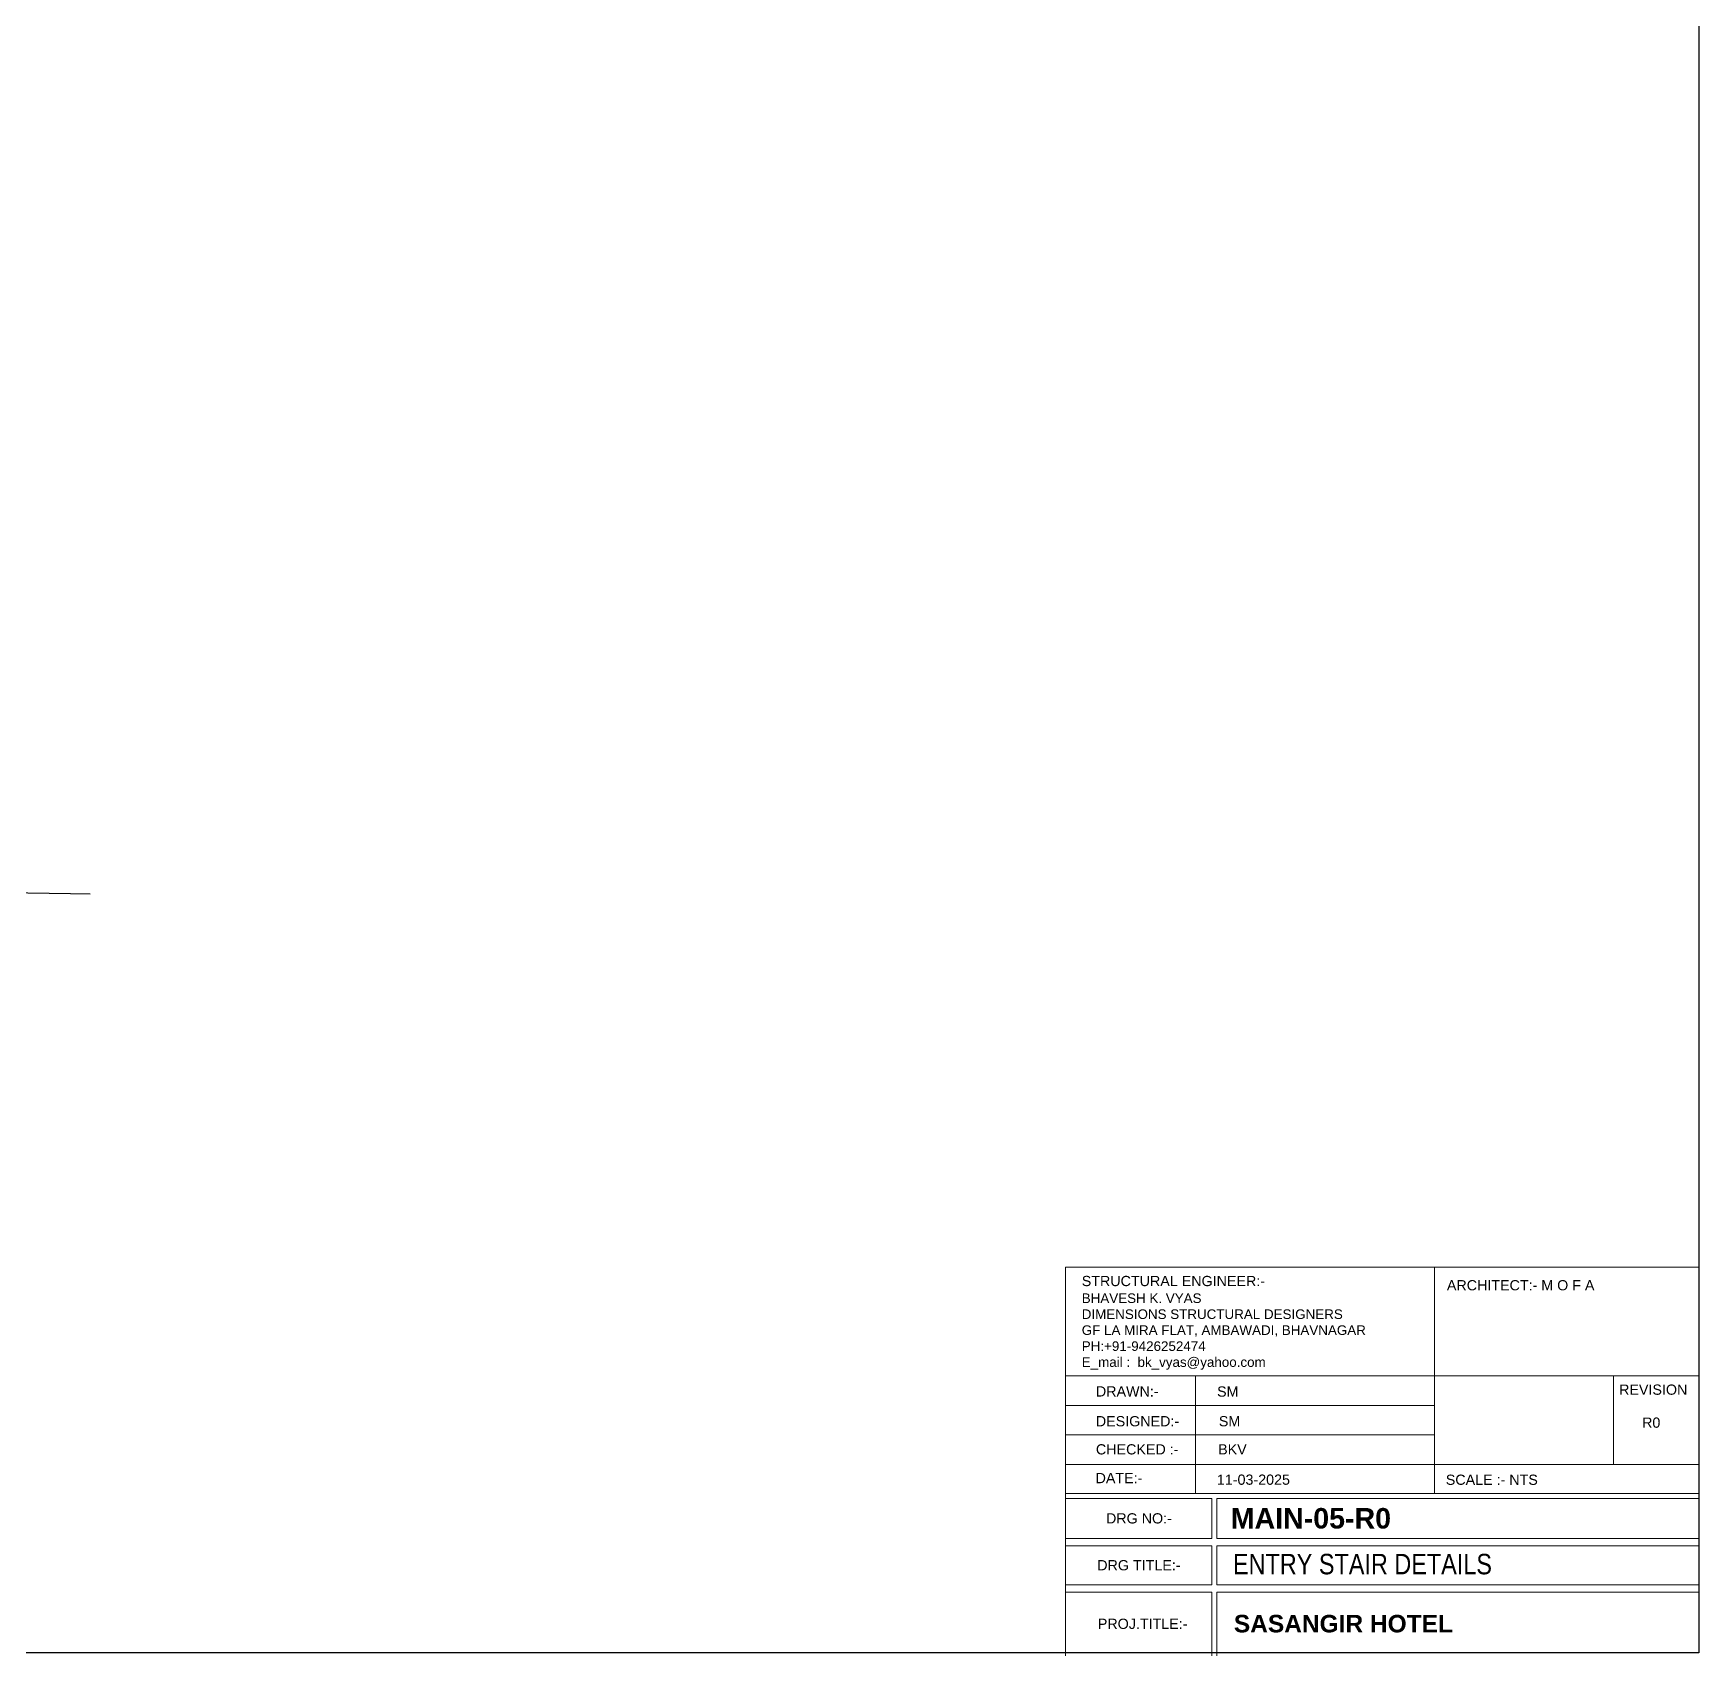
# Model space of a CAD drawing. Header units: millimetres. Extents: x 734227 to 886936, y 173033 to 234304.
# Drawn here: x 871889 to 886936, y 173033 to 187690 of the extents above; entities that cross this region are included whole.
import ezdxf

# ---------------------------------------------------------------- set-up
doc = ezdxf.new("R2010")
doc.units = ezdxf.units.MM
doc.header["$LTSCALE"] = 1250
doc.layers.add('PDF_PDF_Geometry', color=7, linetype='Continuous')
doc.layers.add('PDF_TEXT', color=7, linetype='Continuous')
doc.styles.add('PDF Arial', font='arial.ttf')

# ---------------------------------------------------------------- blocks, each defined once
blk = doc.blocks.new('SECTION AA')
at = {"color": 6, "lineweight": 30, "ltscale": 5}
blk.add_lwpolyline([(943705.4, 197141.4), (948323.9, 197068.5), (948501.1, 197066.5)], dxfattribs=at)

msp = doc.modelspace()

# ---------------------------------------------------------------- linework, layer by layer
at = {"lineweight": -3}
msp.add_lwpolyline([(886936.2, 173060.3), (847822.9, 173060.3), (847822.9, 231752.1), (886936.2, 231752.1)], close=True, dxfattribs=at)
at = {"layer": 'PDF_PDF_Geometry', "color": 0, "linetype": 'Continuous', "lineweight": 18}
msp.add_line((881216, 175561.7), (884548.1, 175561.7), dxfattribs=at)
for points in [[(886932.4, 176541.7), (881215.1, 176541.7), (881215.1, 173033.1)], [(884548.1, 176541.7), (884548.1, 175561.7)], [(881222.6, 175561.7), (886936.2, 175561.7)], [(882388.5, 175561.7), (882388.5, 174497.8)], [(884548.1, 175561.7), (884548.1, 174497.8)], [(886166.4, 175561.7), (886166.4, 174760)], [(884548.1, 175293.8), (881218.8, 175293.8)], [(884548.1, 175027.9), (881218.8, 175027.9)], [(886936.2, 174760), (881218.8, 174760)], [(886936.2, 174497.8), (881218.8, 174497.8)], [(882538.4, 174497.8), (882538.4, 174497.8), (881218.8, 174497.8)], [(886936.2, 174497.8), (881218.8, 174497.8)], [(881218.8, 174093.2), (882538.4, 174093.2), (882538.4, 174452.9), (881218.8, 174452.9)], [(886936.2, 174497.8), (882581.4, 174497.8), (882581.4, 174497.8)], [(886936.2, 174452.9), (882581.4, 174452.9), (882581.4, 174093.2), (886936.2, 174093.2)], [(881218.8, 174025.8), (882538.4, 174025.8), (882538.4, 173673.7), (881218.8, 173673.7)], [(886936.2, 173673.7), (882581.4, 173673.7), (882581.4, 174025.8), (886936.2, 174025.8)], [(881218.8, 173608.1), (882538.4, 173608.1), (882538.4, 173033.1)], [(882581.4, 173033.1), (882581.4, 173608.1), (886936.2, 173608.1)]]:
    msp.add_lwpolyline(points, dxfattribs=at)

# ---------------------------------------------------------------- block references
msp.add_blockref('SECTION AA', (-76097.8, -17149.2))

# ---------------------------------------------------------------- texts
at = {"layer": 'PDF_TEXT', "color": 0, "linetype": 'Continuous', "lineweight": 30, "style": 'PDF Arial'}
for s, insert, char_height, width, attachment_point in [('STRUCTURAL ENGINEER:-', (881362, 176370.5), 92.377, 5392.472, 7), ('ARCHITECT:- M O F A', (884661.1, 176332.4), 92.377, 5392.472, 7), ('DRAWN:-', (881490, 175374.4), 92.38, 5392.472, 7), ('SM', (882584.6, 175372.1), 92.38, 5392.472, 7), ('REVISION', (886217, 175389.1), 92.38, 5392.472, 7), ('DESIGNED:-          SM', (881489.5, 175103.9), 92.377, 5392.472, 7), ('R0', (886424.9, 175091.2), 92.38, 5392.472, 7), ('\\pxt16;CHECKED :-          BKV', (881490.2, 174849.7), 92.377, 5392.472, 7), ('DATE:-', (881487.1, 174591.6), 92.38, 5392.472, 7), ('SCALE :- NTS', (884651.2, 174575.3), 92.377, 5392.472, 7), ('DRG NO:-', (881878.6, 174273.1), 92.38, 1319.557, 5), ('{\\fArial Narrow|b0|i0|c0|p34;\\C4; ENTRY STAIR DETAILS}', (882669.8, 173859.5), 184.755, 8551.868, 4), ('DRG TITLE:-', (881878.6, 173849.8), 92.377, 1319.557, 5), ('PROJ.TITLE:-', (881912.4, 173320.6), 92.377, 1319.557, 5), ('\\A1;{\\fArial|b1|i0|c0|p34;\\C256;SASANGIR HOTEL}', (882736.5, 173321.6), 158.406, 8551.868, 4)]:
    msp.add_mtext(s, dxfattribs=dict(at, insert=insert, char_height=char_height, width=width, attachment_point=attachment_point))
at = {"layer": 'PDF_TEXT', "color": 7, "linetype": 'Continuous', "lineweight": 30, "insert": (881362, 175961), "char_height": 86.582, "width": 5392.472, "attachment_point": 4, "style": 'PDF Arial'}
msp.add_mtext('BHAVESH K. VYAS\\PDIMENSIONS STRUCTURAL DESIGNERS{\\fArial|b1|i0|c0|p34;\\P}GF LA MIRA FLAT, AMBAWADI, BHAVNAGAR\\PPH:+91-9426252474{\\fArial|b1|i0|c0|p34;\\P}E_mail :  bk_vyas@yahoo.com', dxfattribs=at)
at = {"layer": 'PDF_TEXT', "color": 4, "linetype": 'Continuous', "lineweight": 30, "style": 'PDF Arial'}
for s, insert, char_height, width, attachment_point in [('\\pxt1,2;11-03-2025', (882583.2, 174576), 92.377, 5392.472, 7), ('{\\fArial|b1|i0|c0|p34;MAIN-05-R0}', (882708.2, 174273.1), 184.755, 10859.589, 4)]:
    msp.add_mtext(s, dxfattribs=dict(at, insert=insert, char_height=char_height, width=width, attachment_point=attachment_point))

doc.saveas('drawing.dxf')
